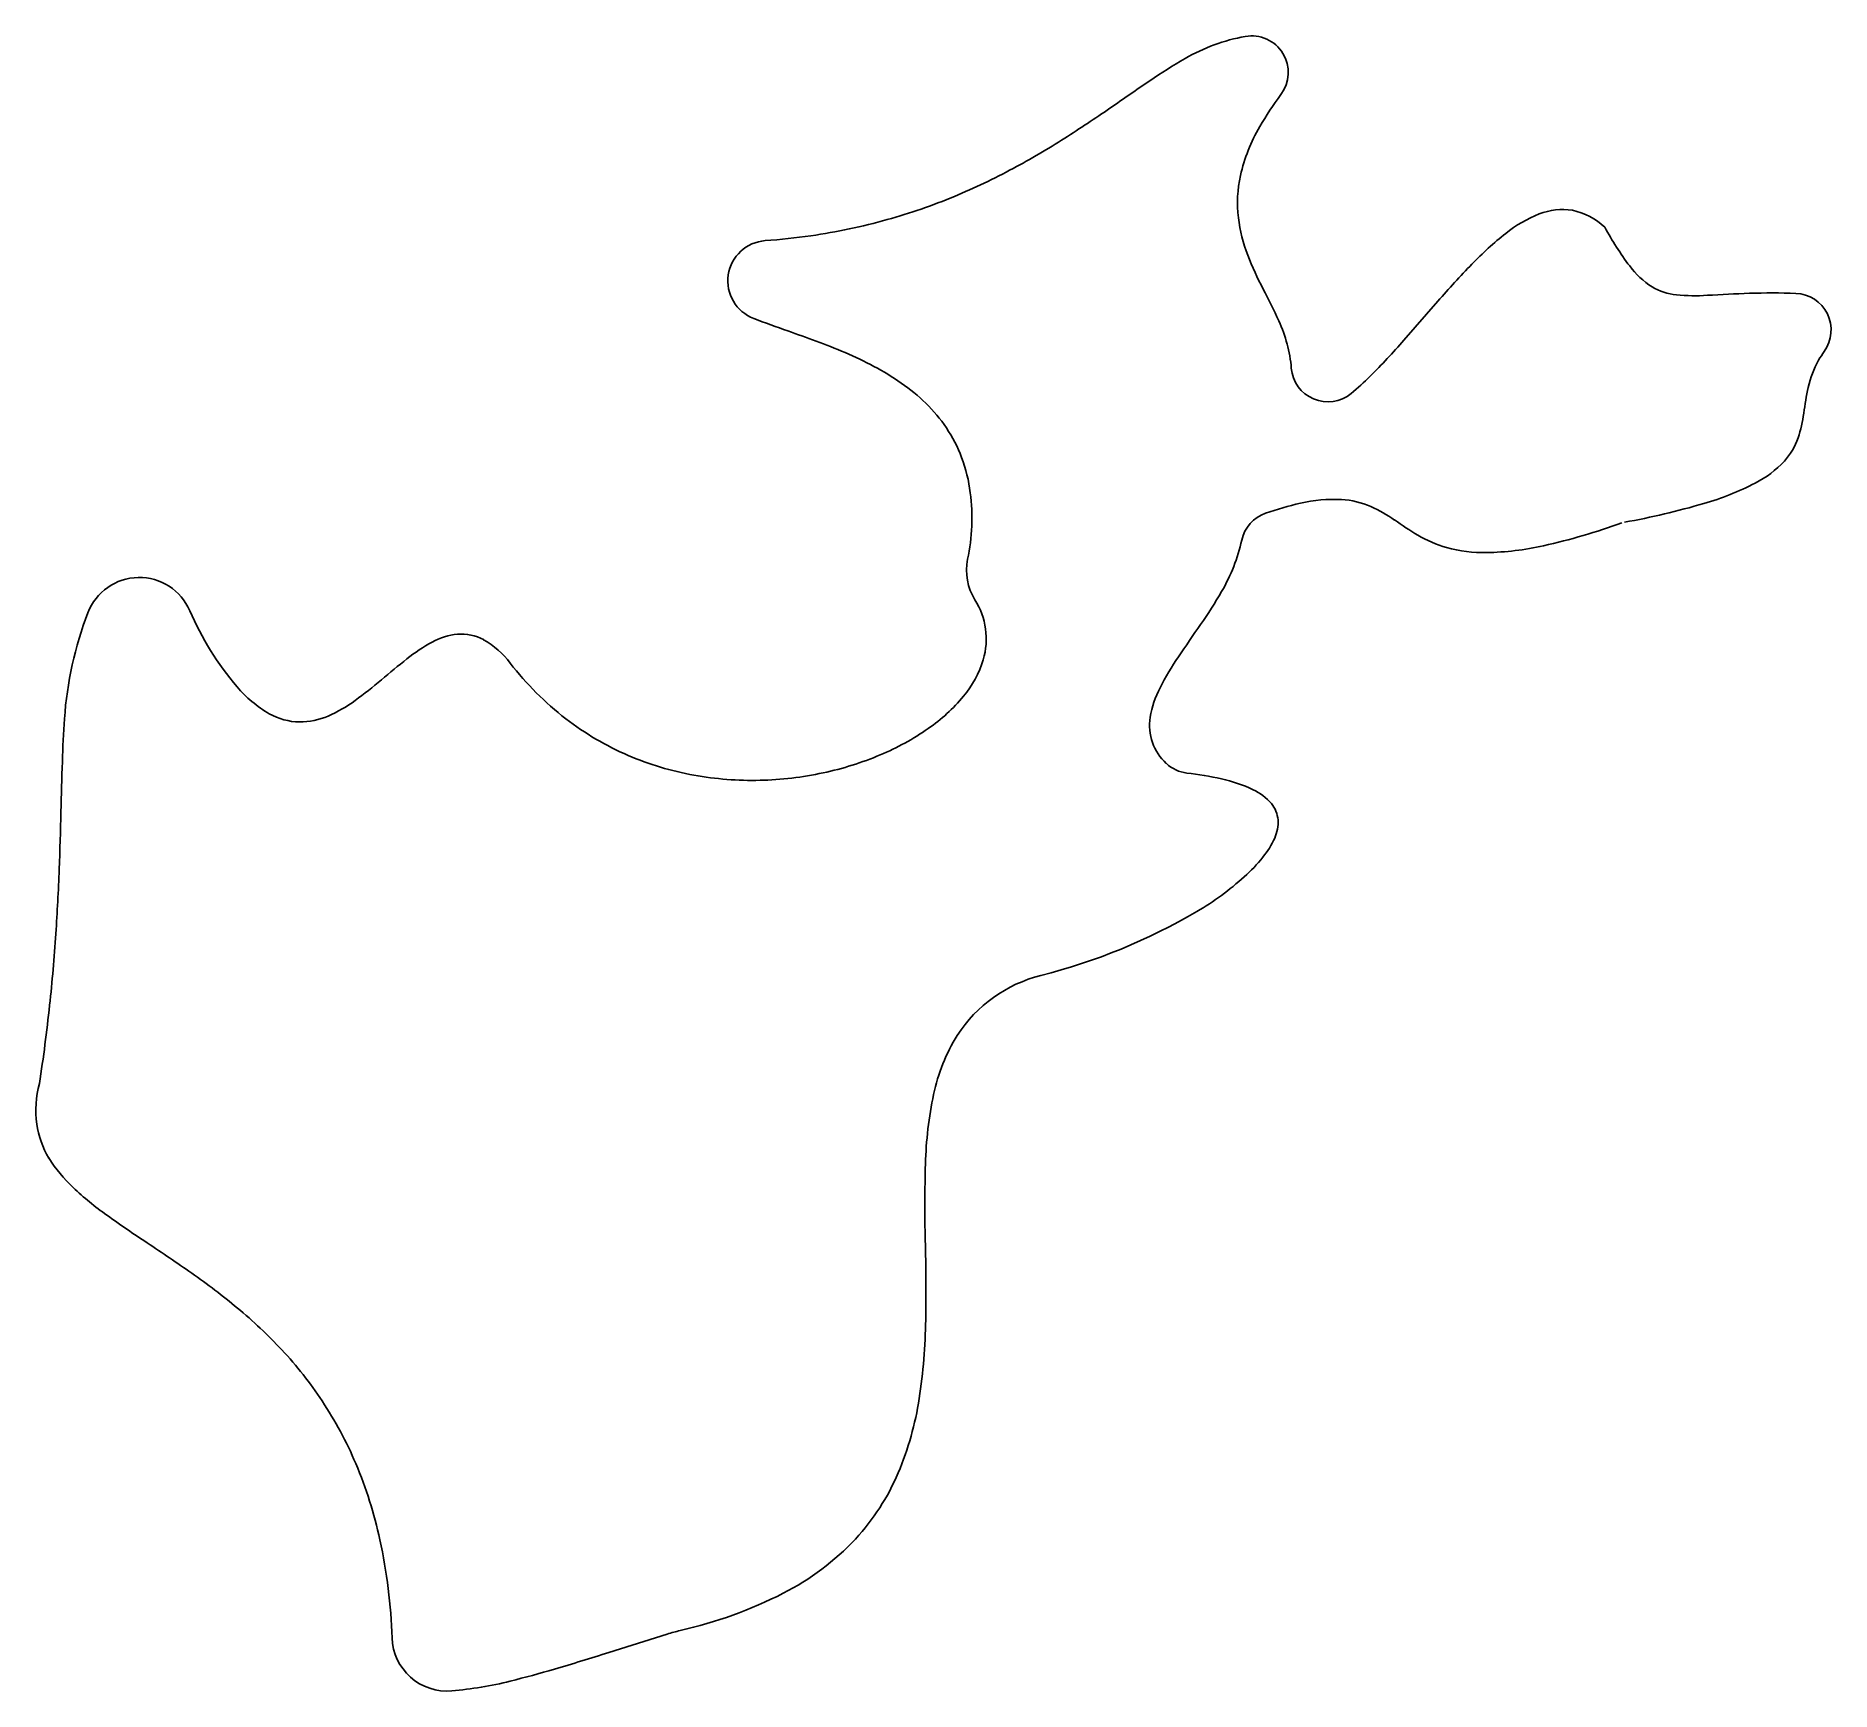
# Model space of a CAD drawing. Extents: x 0 to 979, y 0 to 903.
import ezdxf

# ---------------------------------------------------------------- set-up
doc = ezdxf.new("R2010")
doc.units = 0
doc.layers.add('Design', color=7, linetype='CONTINUOUS')

msp = doc.modelspace()

# ---------------------------------------------------------------- linework, layer by layer
at = {"layer": 'Design', "color": 1, "linetype": 'CONTINUOUS'}
for p, q in [((764.74, 757.91), (746.18, 736.68)), ((312.48, 21.03), (344.4, 31.09))]:
    msp.add_line(p, q, dxfattribs=at)
for centre, radius, start, end in [((677.16, 803.91), 99.96, 100.0804, 120.2114), ((663.16, 882.63), 20, -36.96537, 100.07873), ((772.19, 637.79), 291.33, 119.92374, 124.40881), ((2304.49, -1613.64), 3014.73, 124.25526, 124.75596), ((142.13, 1504.47), 779.79, -57.49264, -55.31842), ((820.93, 763.9), 177.46, 143.03507, 149.80325), ((749.46, 805.47), 94.78, 149.79707, 167.18676), ((320.54, 1225.1), 448.31, -61.69797, -57.53248), ((364.08, 1144.68), 356.86, -67.43988, -61.73158), ((725.6, 811.51), 70.18, -192.32592, -173.36078), ((376.5, 1115.29), 324.96, -74.31041, -67.47401), ((740.64, 813.99), 85.4, -172.87736, -158.75499), ((846.56, 738.9), 71.72, 111.68457, 128.65409), ((832.66, 773.93), 34.03, 80.8061, 111.71942), ((830.97, 772.36), 35.88, 46.27037, 78.54939), ((372.72, 1144.55), 354.43, -85.93659, -81.89079), ((376.57, 1115.88), 325.51, -81.84989, -74.35047), ((912.04, 654.6), 178.46, 128.16453, 136.17284), ((999.7, 876.01), 163.57, -151.62982, -142.82378), ((399.43, 769.06), 22, 94.15336, 249.173), ((838.64, 852.46), 190.68, -158.64984, -152.55867), ((1147.21, 426.31), 506.21, 135.96369, 139.07433), ((906.44, 804.75), 46.21, -143.34693, -122.57214), ((318.54, 581.69), 395.68, 24.7279, 27.53119), ((898.33, 794.21), 32.97, -120.56856, -96.0657), ((904.75, 861.57), 100.64, -95.64404, -86.02673), ((984.97, -525.89), 1289.14, 92.23614, 93.25729), ((946.34, 403.1), 359.36, 87.82598, 91.86157), ((959.22, 742.22), 20, -35.465, 87.82642), ((642.69, 1408.87), 706.5, -110.81773, -109.21435), ((608.81, 715.07), 76.24, 4.78476, 24.93222), ((95.15, -159.92), 955.1, 69.76319, 70.74094), ((307.31, 415.69), 341.64, 66.89004, 69.75619), ((452.97, 993.68), 389.9, -45.19764, -41.23465), ((359.64, 538.2), 208.42, 62.10801, 66.90199), ((1020.52, 698.91), 55.12, 150.81903, 167.35044), ((1025.42, 695.06), 61.28, 144.53132, 149.90353), ((389.92, 595.29), 143.8, 55.1731, 62.1327), ((704.71, 723.09), 20, -175.23473, -50.45391), ((625.86, 818.61), 143.85, -50.46053, -44.92331), ((411.45, 626.2), 106.13, 45.80229, 55.18415), ((1139.56, 673.93), 176.75, 167.89822, 172.54783), ((425.91, 641.15), 85.33, 34.02366, 45.764), ((892.99, 706.03), 71.9, -18.3318, -7.33757), ((431.52, 645.13), 78.45, 20.62406, 33.90429), ((925.98, 695.75), 37.36, -42.07752, -19.28168), ((424.55, 642.75), 85.81, 7.20945, 20.47325), ((911.43, 710.38), 57.97, -62.88235, -43.16772), ((868.16, 793.18), 151.4, -74.02555, -62.59102), ((399.63, 639.77), 110.91, -11.73202, 7.1189), ((734.47, 457.15), 195.8, 103.21002, 108.98706), ((708.08, 570.98), 78.94, 87.02729, 103.44395), ((709.07, 601.61), 48.32, 66.61775, 86.3169), ((793.52, 1044.46), 413.52, -79.8425, -73.66557), ((677.27, 623.38), 20, 108.98362, 167.4492), ((695.5, 573.64), 79.38, 54.96724, 65.63545), ((870.37, 823.14), 225.3, -125.02546, -121.17161), ((747.28, 961.94), 345.59, -77.45744, -70.06174), ((561.75, 649.09), 98.35, -30.16162, -12.54605), ((788.02, 688.39), 67.38, -120.56617, -106.00011), ((537.6, 611.12), 30, 168.26583, 212.24212), ((790.06, 699.2), 78.34, -105.2516, -89.11671), ((788.69, 773.38), 152.54, -89.03123, -77.25748), ((56.39, 577.3), 30, 23.31623, 158.98338), ((431.22, 724.04), 248.86, -34.9205, -29.98253), ((214.22, 516.66), 199.09, 158.98269, 176.10938), ((234.58, 654.11), 164.04, -156.6832, -139.5794), ((478.4, 573.79), 39.98, -16.52932, 32.24176), ((2035.69, -395.18), 1707.4, 145.10488, 145.8184), ((260.6, 490.02), 93.28, 118.44538, 128.62363), ((233.77, 540.1), 36.46, 95.89072, 118.85735), ((232.02, 550.92), 25.53, 61.65394, 94.48161), ((220.81, 532.13), 47.39, 36.87633, 60.50966), ((511.54, 172.05), 498.33, 128.34441, 130.4169), ((392.57, 664.2), 169.27, -142.25379, -127.69144), ((462.19, 579.09), 57.04, -39.86444, -17.00693), ((749.36, 477.75), 152.84, 145.61774, 152.97386), ((38.77, 727.13), 230.79, -54.07682, -49.56867), ((160.07, 590.01), 65.76, -139.99978, -119.86215), ((128.48, 602.76), 77.45, -66.49538, -53.83919), ((432.75, 603.11), 95.03, -55.42513, -39.59944), ((661.1, 522.27), 53.99, 152.49508, 170.61584), ((582.64, 490.05), 568.47, 175.95311, 178.30615), ((144.54, 563.64), 35.16, -119.31802, -91.18398), ((143.76, 567.55), 39.06, -89.91339, -66.44824), ((385.96, 656.16), 158.87, -127.57624, -113.32139), ((635.86, 526.67), 28.38, -188.92335, -132.71441), ((406.43, 640.25), 140.55, -67.33717, -55.18585), ((388.26, 661.93), 165.08, -113.26056, -100.22697), ((393.11, 671.03), 174.09, -77.95291, -67.19453), ((3588.52, 396.29), 3575.8, 178.22822, 178.66641), ((390.56, 674.58), 177.93, -100.23439, -88.57469), ((390.55, 681.72), 185.08, -88.62533, -77.86683), ((630.18, 520.52), 20, -132.71452, -96.66376), ((606.23, 315.45), 186.47, 77.46847, 83.33751), ((630.43, 421.87), 77.32, 64.34545, 77.86922), ((651.33, 464.65), 29.72, 40.57738, 64.94859), ((661.54, 473.74), 16.06, 4.73261, 39.62825), ((-2252.35, 533.88), 2266.69, -2.1657, -1.37434), ((656.33, 473.91), 21.24, -24.20145, 3.13327), ((634.22, 483.5), 45.34, -39.34795, -23.80217), ((597.7, 512.6), 92.04, -48.10864, -38.94754), ((-1221.68, 495.42), 1235.3, -3.82386, -2.18975), ((553.87, 560.7), 157.1, -59.65134, -47.9208), ((467.53, 708.18), 328, -75.76841, -59.65223), ((-989.78, 480.21), 1002.9, -6.07689, -3.84002), ((566.89, 315.99), 76.58, 104.15604, 147.089), ((-910.31, 471.88), 923, -8.76226, -6.08498), ((586.4, 305.26), 98.8, 148.01483, 168.23512), ((57.76, 316.52), 57.76, 165.20541, 187.27469), ((695.97, 281.93), 210.82, 168.09862, 178.4945), ((49.24, 316.25), 49.28, -171.77967, -148.78438), ((73.18, 331.38), 77.59, -148.39178, -132.92823), ((1223.84, 265.26), 738.96, -181.72206, -178.49256), ((141.55, 404.01), 177.34, -133.12307, -125.44895), ((429.95, 805.5), 671.68, -125.62637, -123.34543), ((-591.47, 218.6), 1076.95, -0.85605, 1.44863), ((-536.86, -660.65), 1084.54, 55.01525, 56.56343), ((-138.46, -90.89), 389.31, 50.35468, 54.97618), ((-57.81, 6.71), 262.7, 43.05433, 50.31812), ((171.11, 206.91), 314.29, -8.66448, -0.80229), ((-24.75, 37.91), 217.25, 33.62265, 42.99356), ((-19, 42.14), 210.11, 22.96163, 33.5308), ((313.54, 185.08), 170.19, -22.83683, -8.62301), ((-43.18, 32.33), 236.21, 12.27277, 22.86423), ((354.06, 168.72), 126.5, -42.69753, -23.13218), ((-107.86, 18.56), 302.34, 1.9726, 12.21714), ((341.68, 182.11), 144.69, -62.87487, -43.27089), ((297.54, 269.71), 242.77, -77.16913, -63.02896), ((371.44, -54.76), 90, 102.83164, 107.48752), ((224.28, 30), 30, -178.02706, -85.12688), ((-207.61, 1672.59), 1731.52, -73.54471, -72.52035), ((128.5, 531.86), 542.3, -76.10611, -73.46156), ((209.67, 201.34), 201.96, -85.12556, -75.94222)]:
    msp.add_arc(centre, radius, start, end, dxfattribs=at)

doc.saveas('drawing.dxf')
